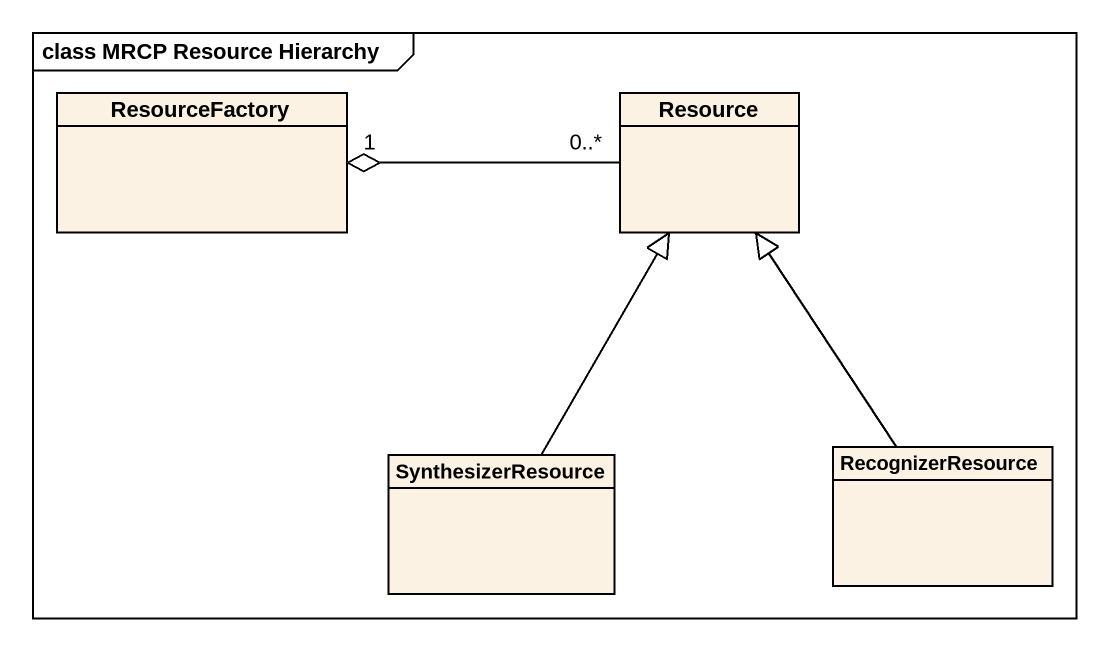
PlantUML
@startuml
mainframe class MRCP Resource Hierarchy
hide circle
hide empty members
class ResourceFactory
class Resource
class SynthesizerResource
class RecognizerResource
Resource "0..*" -left-o "1" ResourceFactory
SynthesizerResource -up-|> Resource
RecognizerResource -up-|> Resource
@enduml
